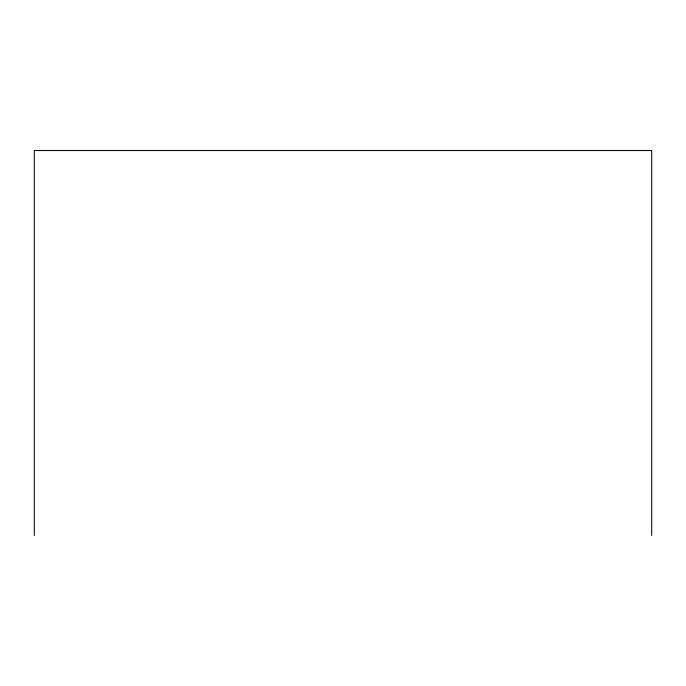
<?xml version="1.0" encoding="UTF-8"?>
<svg xmlns="http://www.w3.org/2000/svg" width="686" height="686" viewBox="0 0 686 686"><rect width="100%" height="100%" fill="white"/><g stroke="black" fill="none" stroke-linecap="round" stroke-linejoin="round"><path stroke-width="1.03" d="M651.7 535.466L651.7 150.534L34.3 150.534L34.3 535.466"/></g></svg>
